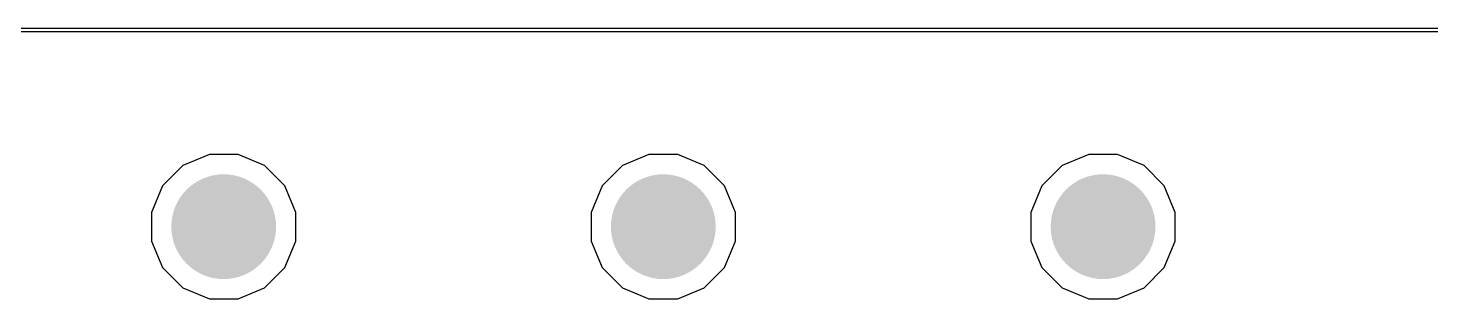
# Model space of a CAD drawing. Header units: millimetres. Extents: x -9 to 259, y -9 to 194.
# Drawn here: x 51.69 to 62.45, y 191.7 to 193.78 of the extents above; entities that cross this region are included whole.
import ezdxf

# ---------------------------------------------------------------- set-up
doc = ezdxf.new("R2010")
doc.units = ezdxf.units.MM
for name, color, linetype in [('BottomLayer', 5, 'Continuous'), ('BottomSolder', 6, 'Continuous'), ('TopLayer', 1, 'Continuous'), ('TopSolder', 216, 'Continuous'), ('ViaHoleLayer', 16, 'Continuous')]:
    doc.layers.add(name, color=color, linetype=linetype)

msp = doc.modelspace()

# ---------------------------------------------------------------- hatches: boundary and pattern name
at = {"layer": 'BottomLayer'}
h = msp.add_hatch(color=5, dxfattribs=at)
edge = h.paths.add_edge_path()
edge.add_arc((53.191, 192.253), 0.3, 0, 360)
h = msp.add_hatch(color=5, dxfattribs=at)
edge = h.paths.add_edge_path()
edge.add_arc((56.564, 192.253), 0.3, 0, 360)
h = msp.add_hatch(color=5, dxfattribs=at)
edge = h.paths.add_edge_path()
edge.add_arc((59.938, 192.253), 0.3, 0, 360)
at = {"layer": 'BottomSolder'}
h = msp.add_hatch(color=6, dxfattribs=at)
edge = h.paths.add_edge_path()
edge.add_arc((53.191, 192.253), 0.402, 0, 360)
h = msp.add_hatch(color=6, dxfattribs=at)
edge = h.paths.add_edge_path()
edge.add_arc((56.564, 192.253), 0.402, 0, 360)
h = msp.add_hatch(color=6, dxfattribs=at)
edge = h.paths.add_edge_path()
edge.add_arc((59.938, 192.253), 0.402, 0, 360)
at = {"layer": 'TopLayer'}
h = msp.add_hatch(color=1, dxfattribs=at)
edge = h.paths.add_edge_path()
edge.add_arc((53.191, 192.253), 0.3, 0, 360)
h = msp.add_hatch(color=1, dxfattribs=at)
edge = h.paths.add_edge_path()
edge.add_arc((56.564, 192.253), 0.3, 0, 360)
h = msp.add_hatch(color=1, dxfattribs=at)
edge = h.paths.add_edge_path()
edge.add_arc((59.938, 192.253), 0.3, 0, 360)
at = {"layer": 'TopSolder'}
h = msp.add_hatch(color=216, dxfattribs=at)
edge = h.paths.add_edge_path()
edge.add_arc((53.191, 192.253), 0.402, 0, 360)
h = msp.add_hatch(color=216, dxfattribs=at)
edge = h.paths.add_edge_path()
edge.add_arc((56.564, 192.253), 0.402, 0, 360)
h = msp.add_hatch(color=216, dxfattribs=at)
edge = h.paths.add_edge_path()
edge.add_arc((59.938, 192.253), 0.402, 0, 360)
at = {"layer": 'ViaHoleLayer'}
h = msp.add_hatch(color=16, dxfattribs=at)
edge = h.paths.add_edge_path()
edge.add_arc((53.191, 192.253), 0.15, 0, 360)
h = msp.add_hatch(color=16, dxfattribs=at)
edge = h.paths.add_edge_path()
edge.add_arc((56.564, 192.253), 0.15, 0, 360)
h = msp.add_hatch(color=16, dxfattribs=at)
edge = h.paths.add_edge_path()
edge.add_arc((59.938, 192.253), 0.15, 0, 360)

# ---------------------------------------------------------------- linework, layer by layer
at = {"layer": 'BottomLayer'}
msp.add_line((-9.271, 193.777), (258.369, 193.777), dxfattribs=at)
at = {"layer": 'TopLayer'}
for p, q in [((-9.271, 193.751), (258.369, 193.751)), ((53.081, 192.807), (52.877, 192.722)), ((53.301, 192.807), (53.081, 192.807)), ((53.505, 192.722), (53.301, 192.807)), ((56.454, 192.807), (56.251, 192.722)), ((56.675, 192.807), (56.454, 192.807)), ((56.878, 192.722), (56.675, 192.807)), ((59.828, 192.807), (59.624, 192.722)), ((60.048, 192.807), (59.828, 192.807)), ((60.252, 192.722), (60.048, 192.807)), ((52.877, 192.722), (52.721, 192.566)), ((53.661, 192.566), (53.505, 192.722)), ((56.251, 192.722), (56.095, 192.566)), ((57.034, 192.566), (56.878, 192.722)), ((59.624, 192.722), (59.468, 192.566)), ((60.407, 192.566), (60.252, 192.722)), ((52.721, 192.566), (52.637, 192.363)), ((53.745, 192.363), (53.661, 192.566)), ((56.095, 192.566), (56.01, 192.363)), ((57.118, 192.363), (57.034, 192.566)), ((59.468, 192.566), (59.384, 192.363)), ((60.492, 192.363), (60.407, 192.566)), ((52.637, 192.363), (52.637, 192.142)), ((53.745, 192.142), (53.745, 192.363)), ((56.01, 192.363), (56.01, 192.142)), ((57.118, 192.142), (57.118, 192.363)), ((59.384, 192.363), (59.384, 192.142)), ((60.492, 192.142), (60.492, 192.363)), ((52.637, 192.142), (52.721, 191.939)), ((53.661, 191.939), (53.745, 192.142)), ((56.01, 192.142), (56.095, 191.939)), ((57.034, 191.939), (57.118, 192.142)), ((59.384, 192.142), (59.468, 191.939)), ((60.407, 191.939), (60.492, 192.142)), ((52.721, 191.939), (52.877, 191.783)), ((53.505, 191.783), (53.661, 191.939)), ((56.095, 191.939), (56.251, 191.783)), ((56.878, 191.783), (57.034, 191.939)), ((59.468, 191.939), (59.624, 191.783)), ((60.252, 191.783), (60.407, 191.939)), ((52.877, 191.783), (53.081, 191.699)), ((53.081, 191.699), (53.301, 191.699)), ((53.301, 191.699), (53.505, 191.783)), ((56.251, 191.783), (56.454, 191.699)), ((56.454, 191.699), (56.675, 191.699)), ((56.675, 191.699), (56.878, 191.783)), ((59.624, 191.783), (59.828, 191.699)), ((59.828, 191.699), (60.048, 191.699)), ((60.048, 191.699), (60.252, 191.783))]:
    msp.add_line(p, q, dxfattribs=at)

doc.saveas('drawing.dxf')
